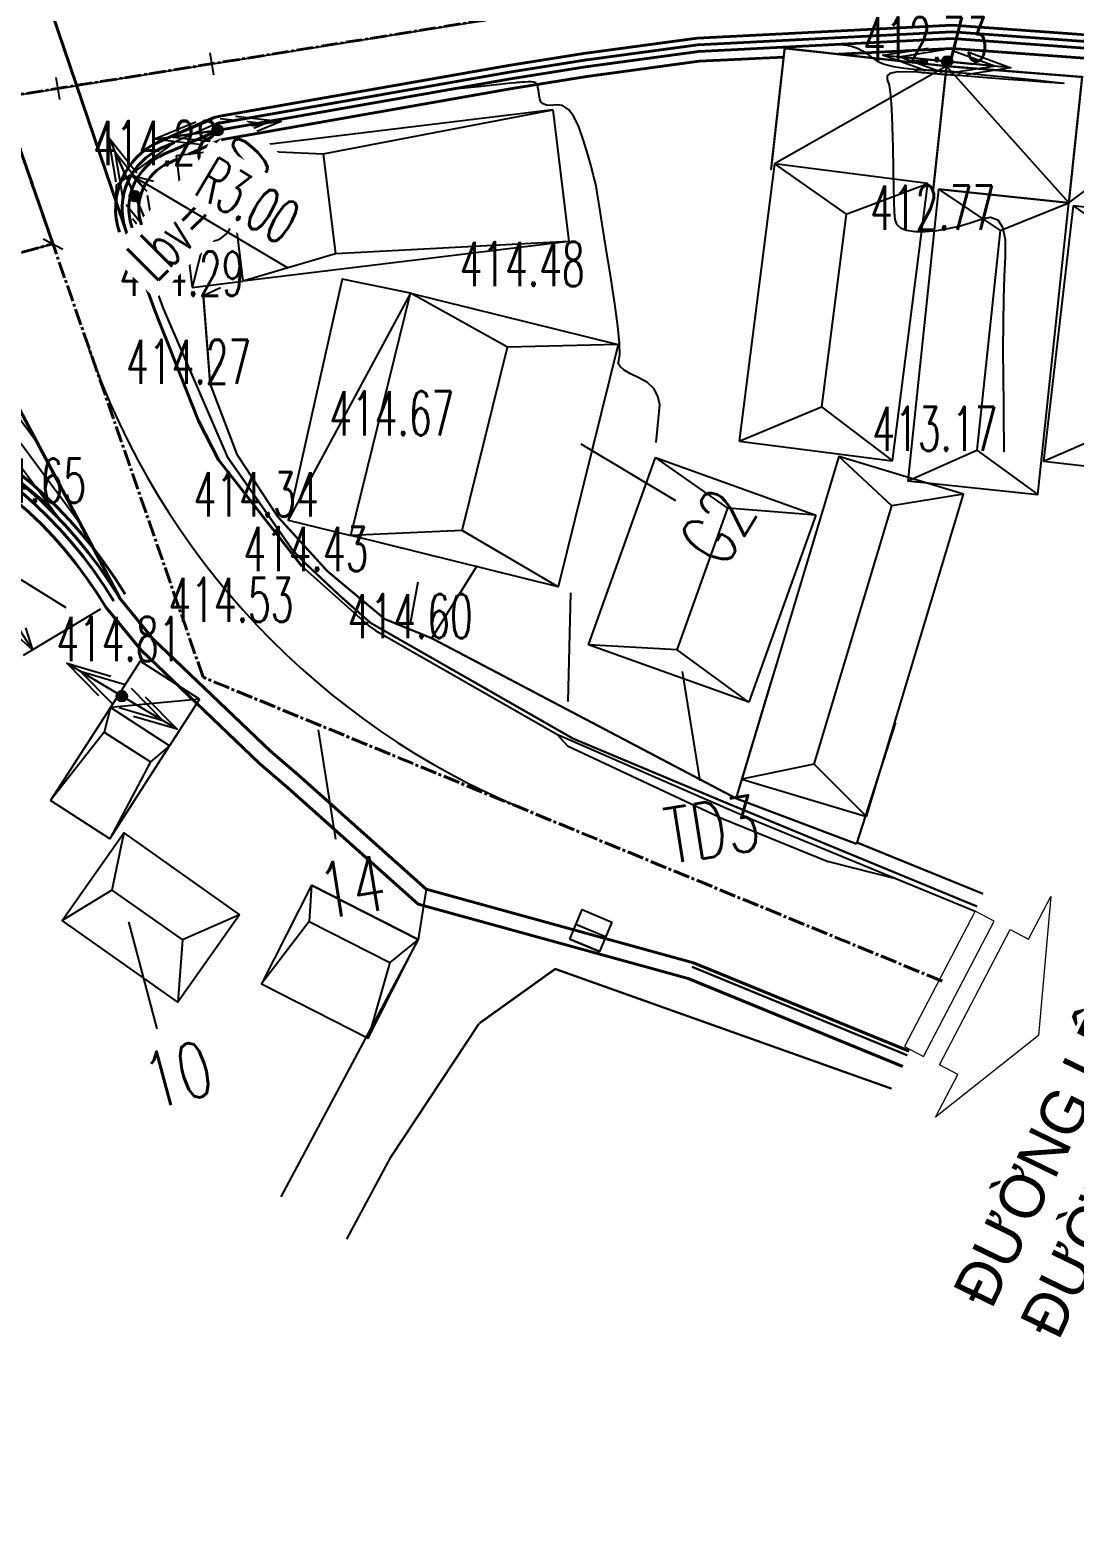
# Model space of a CAD drawing. Header units: centimetres. Extents: x 556321 to 560034, y 1839250 to 1840516.
# Drawn here: x 556518.7 to 556566, y 1839303.3 to 1839371.3 of the extents above; entities that cross this region are included whole.
import ezdxf

# ---------------------------------------------------------------- set-up
doc = ezdxf.new("R2010")
doc.units = ezdxf.units.CM
doc.header["$MEASUREMENT"] = 0
for name, pattern in [('ACAD_ISO03W100', [30, 12, -18]), ('CENTER2', [1.125, 0.75, -0.125, 0.125, -0.125]), ('DASHEDX2', [1.5, 1, -0.5])]:
    doc.linetypes.add(name, pattern=pattern)
for name, color, linetype in [('4', 21, 'Continuous'), ('bo via', 23, 'Continuous'), ('bovia', 1, 'Continuous'), ('CAO DO AN', 6, 'Continuous'), ('cao do Hien Trang', 6, 'Continuous'), ('cao do3', 2, 'Continuous'), ('Duong nhua Cu', 33, 'Continuous'), ('H1_DongMuc_Con', 3, 'Continuous'), ('Line1', 40, 'Continuous'), ('pha1', 4, 'Continuous'), ('sh(bs)', 31, 'Continuous'), ('SH1', 4, 'Continuous'), ('T', 20, 'Continuous'), ('thoat nuoc', 50, 'Continuous'), ('ThongSoTuyen_TuyenPDP', 7, 'Continuous'), ('TUYEN', 7, 'Continuous'), ('vuot', 7, 'Continuous')]:
    doc.layers.add(name, color=color, linetype=linetype)
doc.layers.add('Mep duong', color=241, linetype='Continuous', lineweight=50)
doc.styles.add('2D', font='vnsimple.shx', dxfattribs={"width": 0.6})
doc.styles.add('Khung ten', font='VHAVANB_3.TTF')
doc.styles.get("Standard").update_dxf_attribs({"font": 'Vnsimple.shx', "width": 0.7, "height": 2})
doc.linetypes.add('FENCELINE2', pattern='A,0.25,-0.1,[132,ltypeshp.shx,S=0.1,R=0,X=-0.1,Y=0],-0.1,1', length=1.45)
doc.linetypes.add('ZIGZAG', pattern='A,0.0001,-0.2,[131,ltypeshp.shx,S=0.2,R=0,X=-0.2,Y=0],-0.4,[131,ltypeshp.shx,S=0.2,R=180,X=0.2,Y=0],-0.2', length=0.8001)
doc.dimstyles.new('D1000', dxfattribs={"dimtxt": 2, "dimasz": 1, "dimexe": 0.5, "dimexo": 1, "dimgap": 0.7, "dimtad": 1, "dimzin": 0, "dimdsep": 46, "dimtxsty": '2D', "dimblk": 'OPEN30', "dimcen": 0, "dimdle": 0.7, "dimclrd": 7, "dimclre": 7, "dimclrt": 3, "dimadec": 0, "dimazin": 2, "dimtfac": 0.3478260869565218, "dimtix": 1, "dimtofl": 0, "dimtmove": 0, "dimatfit": 3, "dimldrblk": 'OPEN30', "dimfxl": 0, "dimtolj": 1, "dimtzin": 0, "dimarcsym": 0})
doc.dimstyles.new('D1000 bv', dxfattribs={"dimtxt": 2, "dimasz": 1, "dimexe": 0.5, "dimexo": 1, "dimgap": 0.7, "dimtad": 1, "dimzin": 0, "dimdsep": 46, "dimtxsty": '2D', "dimblk": 'OPEN30', "dimcen": 0, "dimdle": 0.7, "dimclrd": 7, "dimclre": 7, "dimclrt": 3, "dimadec": 0, "dimazin": 2, "dimtfac": 0.3478260869565218, "dimtix": 1, "dimtofl": 0, "dimtmove": 0, "dimatfit": 3, "dimldrblk": 'OPEN30', "dimfxl": 0, "dimtolj": 1, "dimtzin": 0, "dimarcsym": 0})
doc.dimstyles.get("Standard").update_dxf_attribs({"dimtxt": 0.18, "dimasz": 0.18, "dimexe": 0.18, "dimexo": 0.0625, "dimgap": 0.09, "dimtad": 0, "dimtih": 1, "dimtoh": 1, "dimdec": 4, "dimzin": 0, "dimdsep": 46, "dimtxsty": 'Standard', "dimcen": 0.09, "dimadec": 0, "dimazin": 0, "dimtfac": 1, "dimtdec": 4, "dimtofl": 0, "dimtmove": 0, "dimatfit": 3, "dimfxl": 0, "dimtolj": 1, "dimtzin": 0, "dimarcsym": 0})

# ---------------------------------------------------------------- blocks, each defined once
blk = doc.blocks.new('A$C4A36565F')
at = {"layer": 'SH1'}
blk.add_lwpolyline([(0, 0), (5.93522299057804, -11.56603337591514), (11.09838694659993, -8.91650536400266), (5.16316395602189, 2.64952801191248)], close=True, dxfattribs=at)
at = {"layer": 'SH1', "color": 8}
for points in [[(0, 0), (3.281057433690876, -0.0383113962598145), (5.16316395602189, 2.64952801191248)], [(3.281057433690876, -0.0383113962598145), (7.75089463905897, -8.748731608502567)], [(5.93522299057804, -11.56603337591514), (7.75089463905897, -8.748731608502567), (11.09838694659993, -8.91650536400266)]]:
    blk.add_lwpolyline(points, dxfattribs=at)
at = {"layer": 'SH1'}
blk.add_lwpolyline([(5.93522299057804, -11.56603337591514), (11.09838694659993, -8.91650536400266)], dxfattribs=at)
blk = doc.blocks.new('A$C38E715D4')
at = {"layer": 'Line1', "lineweight": -2}
blk.add_lwpolyline([(-0.7135622100904584, 17.25012060347944), (-3.240054636728019, 0.4883722956292331), (3.240054636728019, -0.4883722958620638), (5.766547063249163, 16.27337601198815)], close=True, dxfattribs=at)
at = {"layer": 'Line1', "color": 9, "lineweight": -2}
for points in [[(5.766547063249163, 16.27337601198815), (-0.7135622100904584, 17.25012060347944)], [(-0.7135622100904584, 17.25012060347944), (2.26281078136526, 15.01238016178831), (5.766547063249163, 16.27337601198815)], [(2.26281078136526, 15.01238016178831), (0.2395901953568682, 1.589535955572501)], [(-3.240054636728019, 0.4883722956292331), (0.2395901953568682, 1.589535955572501), (3.240054636728019, -0.4883722958620638)]]:
    blk.add_lwpolyline(points, dxfattribs=at)
blk = doc.blocks.new('A$C2A113424')
at = {"layer": 'Mep duong', "linetype": 'Continuous', "lineweight": 20, "extrusion": (-0.004496282055146948, 0.001719061481453282, 0.999988414070535)}
blk.add_lwpolyline([(4.322536986824867, 6.79247280023508), (4.830761154897329, 6.598165935739423), (3.402301987192789, 2.861923919200379), (2.89407781927676, 3.056230783792444), (2.44399803933625, 1.879013385726145), (2.335873058389854, 5.535508036274276), (4.772616766727176, 7.969690198559676), (4.322536986810312, 6.79247280047155)], dxfattribs=at)
blk.add_lwpolyline([(5.273641723522699, 6.428841570338148), (3.845182555903653, 2.692599553731802), (4.372020599101048, 2.491176137052379), (5.800479766678257, 6.227418153647811)], close=True, dxfattribs=at)
blk = doc.blocks.new('_Open30')
at = {"color": 0, "linetype": 'ByBlock', "lineweight": -2}
for p, q in [((-1, 0.26794919), (0, 0)), ((0, 0), (-1, -0.26794919)), ((0, 0), (-1, 0))]:
    blk.add_line(p, q, dxfattribs=at)
blk = doc.blocks.new('*D53')
at = {"layer": 'bo via', "color": 7, "lineweight": -2, "transparency": 16777216}
for p, q in [((556500.1704387795, 1839353.543877889), (556501.327028475, 1839349.677932386)), ((556521.8978921474, 1839345.157041761), (556518.3965516149, 1839343.057614088))]:
    blk.add_line(p, q, dxfattribs=at)
blk.add_arc((556505.6027006694, 1839335.386333768), 15.4174784654641, 34.66412845990755, 102.9388673713747, dxfattribs=at)
at = {"layer": 'Defpoints', "color": 0, "lineweight": -2, "transparency": 16777216}
for p in [(556499.883817136, 1839354.501921747, 415.886), (556522.7555338042, 1839345.671289551, 415.886), (556505.6027006694, 1839335.386333768, 415.886)]:
    blk.add_point(p, dxfattribs=at)
at = {"layer": 'bo via', "color": 7, "lineweight": -2, "transparency": 16777216}
for p, rotation in [((556501.1837176532, 1839350.156954314), 194.7973368963615), ((556518.8253724433, 1839343.314737983), 302.8056589349208)]:
    blk.add_blockref('_Open30', p, dxfattribs=dict(at, rotation=rotation))
at = {"layer": 'bo via', "color": 3, "transparency": 16777216, "insert": (556511.7923842323, 1839351.345528184), "char_height": 2, "attachment_point": 5, "rotation": 338.80149791545693, "style": '2D', "bg_fill": 3, "box_fill_scale": 1.25, "bg_fill_color": 256, "bg_fill_true_color": 13158600, "bg_fill_transparency": 0}
blk.add_mtext('\\A1;L1A=26.50', dxfattribs=at)
at = {"layer": 'Defpoints', "color": 0, "lineweight": -2, "transparency": 16777216}
blk.add_point((556514.1830889427, 1839348.195532779), dxfattribs=at)
blk = doc.blocks.new('*D58')
at = {"layer": 'bo via', "color": 7, "lineweight": -2, "transparency": 16777216}
for p, q in [((556527.2674770434, 1839366.155508335), (556526.8993837766, 1839363.347272514)), ((556524.035338477, 1839362.430310071), (556526.3009703483, 1839362.744401325))]:
    blk.add_line(p, q, dxfattribs=at)
blk.add_arc((556526.829974427, 1839362.817738727), 1.034063376055562, 245.7251056794415, 24.70012195924958, dxfattribs=at)
for p, rotation in [((556526.964366092, 1839363.84303183), 143.616286741039), ((556525.8057069563, 1839362.675741495), 126.808940897652)]:
    blk.add_blockref('_Open30', p, dxfattribs=dict(at, rotation=rotation))
at = {"layer": 'bo via', "color": 3, "transparency": 16777216, "insert": (556526.3573419931, 1839363.286876414), "char_height": 2, "attachment_point": 5, "rotation": 45.212613820862444, "style": '2D', "bg_fill": 3, "box_fill_scale": 1.25, "bg_fill_color": 256, "bg_fill_true_color": 13158600, "bg_fill_transparency": 0}
blk.add_mtext('\\A1;Lbv=9.50', dxfattribs=at)
at = {"layer": 'Defpoints', "color": 0, "lineweight": -2, "transparency": 16777216}
for p in [(556527.3974416743, 1839367.147026965), (556526.829974427, 1839362.817738727, 413.435), (556527.8631700419, 1839362.775384421), (556523.0448116926, 1839362.29299041)]:
    blk.add_point(p, dxfattribs=at)
blk = doc.blocks.new('*D32')
at = {"layer": 'Defpoints', "color": 0, "lineweight": -2, "transparency": 16777216}
for p in [(556520.6327168823, 1839372.455169906, 415.886), (556513.155042225, 1839353.905658275, 415.886)]:
    blk.add_point(p, dxfattribs=at)
at = {"layer": 'vuot', "color": 7, "lineweight": -2, "transparency": 16777216}
blk.add_line((556509.6405351363, 1839345.187387809), (556512.7811584922, 1839352.978182694), dxfattribs=at)
at = {"layer": 'vuot', "color": 7, "lineweight": -2, "transparency": 16777216, "rotation": 68.0446624933878}
blk.add_blockref('_Open30', (556513.155042225, 1839353.905658275), dxfattribs=at)
at = {"layer": 'vuot', "color": 3, "transparency": 16777216, "insert": (556509.447196459, 1839349.254649807), "char_height": 2, "attachment_point": 5, "rotation": 68.0446624933878, "style": '2D', "bg_fill": 3, "box_fill_scale": 1.25, "bg_fill_color": 256, "bg_fill_true_color": 13158600, "bg_fill_transparency": 0}
blk.add_mtext('\\A1;R20.00', dxfattribs=at)
blk = doc.blocks.new('*D34')
at = {"layer": 'Defpoints', "color": 0, "lineweight": -2, "transparency": 16777216}
for p in [(556520.7164053046, 1839366.308606547), (556523.2962726192, 1839364.777500854)]:
    blk.add_point(p, dxfattribs=at)
at = {"layer": 'vuot', "color": 7, "lineweight": -2, "transparency": 16777216}
blk.add_line((556530.3970502734, 1839360.563314708), (556524.1562283905, 1839364.26713229), dxfattribs=at)
at = {"layer": 'vuot', "color": 7, "lineweight": -2, "transparency": 16777216, "rotation": 149.3116172538257}
blk.add_blockref('_Open30', (556523.2962726192, 1839364.777500854), dxfattribs=at)
at = {"layer": 'vuot', "color": 3, "transparency": 16777216, "insert": (556528.5742437768, 1839363.621964028), "char_height": 2, "attachment_point": 5, "rotation": 329.3116172538258, "style": '2D', "bg_fill": 3, "box_fill_scale": 1.25, "bg_fill_color": 256, "bg_fill_true_color": 13158600, "bg_fill_transparency": 0}
blk.add_mtext('\\A1;R3.00', dxfattribs=at)
blk = doc.blocks.new('A$C60531E53')
at = {"layer": '4'}
blk.add_hatch(color=256, dxfattribs=at).paths.add_polyline_path([(-0.2401799543149536, 0, 1), (0.2401799543149536, 0, 1)])
blk.add_circle((0, 0), 0.2401799543149536, dxfattribs=at)
for points in [[(-2.897110797605819, 0), (1.220780834732068, 0)], [(-2.191728709441122, 0), (1.926162922896765, 0)], [(2.173985659223035, 0), (-1.943905973114852, 0)], [(2.917498102954596, 0), (-1.200393529383291, 0)]]:
    blk.add_leader(points, dimstyle='Standard', override={"dimasz": 2, "dimgap": 0.09, "dimtad": 0, "dimldrblk": 'Open30'}, dxfattribs=at)

msp = doc.modelspace()

# ---------------------------------------------------------------- hatches: boundary and pattern name
at = {"layer": 'vuot'}
h = msp.add_hatch(dxfattribs=at)
h.set_pattern_fill('ANSI31', color=8, scale=4.999999999999999, angle=-98.44814996222703, style=0)
h.set_pattern_definition([(306.551850037773, (-1181862.117841416, 2655633.092866785), (0.5020739027176107, 0.3722187477947708), [])])
h.paths.add_polyline_path([(556522.7555338034, 1839345.671289552), (556515.7790866328, 1839358.793204586), (556500.456195828, 1839354.71283081, -0.3344217357487235)])

# ---------------------------------------------------------------- linework, layer by layer
at = {"layer": 'bo via', "linetype": 'DASHEDX2', "ltscale": 0.3, "const_width": 0.1, "elevation": 414.262}
msp.add_lwpolyline([(556523.5912995085, 1839361.865168805), (556524.7544931746, 1839358.717153797), (556527.6521337016, 1839352.019857299), (556530.5778376814, 1839347.839744236), (556531.1356167314, 1839347.252438922), (556532.7140514383, 1839345.770500706), (556534.1256938262, 1839344.523572074), (556543.276962216, 1839339.298668129), (556550.3137119273, 1839336.346993096), (556561.5604707596, 1839331.704344268)], dxfattribs=at)
at = {"layer": 'bo via', "linetype": 'DASHEDX2', "ltscale": 0.3, "const_width": 0.1}
msp.add_lwpolyline([(556548.6575807035, 1839328.979955283), (556558.4009280802, 1839324.97603455)], dxfattribs=at)
at = {"layer": 'cao do Hien Trang', "color": 3, "lineweight": -2}
for centre in [(556532.356921382, 1839370.671076264, 413.804), (556549.1038907836, 1839370.700365432, 413.103), (556560.3439292479, 1839371.259335305, 412.417), (556548.6778077583, 1839370.091347981, 413.545), (556552.8528329749, 1839370.511621037, 412.935), (556526.9301447526, 1839369.813938926, 413.945), (556540.3254346112, 1839369.418967278, 413.558), (556542.1060305268, 1839369.713604657, 413.435), (556560.2013087235, 1839369.917732016, 412.732), (556519.9646241984, 1839368.690949874, 414.05), (556527.5876410224, 1839367.311207687, 413.977), (556527.1983025298, 1839366.799852098, 414.327), (556527.3044221031, 1839367.167249208, 413.955), (556525.2448034815, 1839366.259952601, 413.954), (556527.6107182882, 1839365.934887797, 414.275), (556525.3732954282, 1839365.225860333, 414.278), (556525.3775067194, 1839365.220180102, 414.284), (556523.7421186685, 1839365.072810085, 414.161), (556525.2626602536, 1839364.936978249, 414.261), (556522.6171677255, 1839364.318880131, 414.1), (556523.3942207592, 1839364.152935613, 414.356), (556523.4559136522, 1839363.826330367, 414.115), (556522.5810197173, 1839363.306204802, 414.146), (556523.5912995085, 1839361.865168805, 414.262), (556525.7725181563, 1839362.461226864, 414.286), (556519.7498159858, 1839361.6644622, 414.313), (556523.2303095602, 1839361.748935172, 414.104), (556520.2526282424, 1839360.1873994, 414.33), (556526.5541737878, 1839359.317301854, 414.29), (556524.3526341468, 1839358.652482925, 414.153), (556524.7544931746, 1839358.717153797, 414.269), (556526.8623673362, 1839355.333818235, 414.269), (556526.3372130799, 1839353.662833793, 414.186), (556522.769844579, 1839351.752131833, 414.512), (556527.2372106395, 1839351.894446564, 414.193), (556527.6521337016, 1839352.019857299, 414.315), (556528.0789265905, 1839352.143505307, 414.314), (556519.3957412983, 1839349.958308249, 414.654), (556529.9129570294, 1839349.339682141, 414.339), (556530.5778376814, 1839347.839744236, 414.359), (556531.0165284018, 1839347.097248814, 414.273), (556531.1356167314, 1839347.252438922, 414.407), (556532.1634852702, 1839346.869294998, 414.425), (556522.0105306751, 1839346.584614499, 414.64), (556532.7140514383, 1839345.770500706, 414.416), (556520.3548917235, 1839345.204850512, 414.727), (556528.7762732992, 1839344.571934759, 414.527), (556534.0464313962, 1839344.394859529, 414.306), (556534.7641503732, 1839344.700749166, 414.481), (556524.2880236916, 1839343.798845206, 414.659), (556536.8849569159, 1839343.834822144, 414.604), (556523.7019566621, 1839342.800100775, 414.809), (556526.5432064729, 1839342.067794478, 414.676)]:
    msp.add_circle(centre, 0, dxfattribs=at)
at = {"layer": 'cao do3', "color": 6, "lineweight": -2}
for centre in [(556560.5197480754, 1839362.304355427, 412.7685), (556541.9492251518, 1839359.755413428, 414.482), (556536.0515679647, 1839353.002655002, 414.6719999999999), (556560.6215003758, 1839352.304873117, 413.1685)]:
    msp.add_circle(centre, 0, dxfattribs=at)
at = {"layer": 'Duong nhua Cu', "color": 8, "elevation": 411.384}
msp.add_lwpolyline([(556531.0165284018, 1839347.097248814), (556534.0464313962, 1839344.394859529), (556534.3415334483, 1839344.190504709), (556542.5464950767, 1839339.491691908), (556551.3942722464, 1839335.639573846), (556561.465035399, 1839331.501112747)], dxfattribs=at)
at = {"layer": 'H1_DongMuc_Con', "color": 8, "lineweight": -2}
for points, elevation in [([(556555.2751378575, 1839370.691003961), (556555.3657437336, 1839370.683699494), (556555.6666198676, 1839370.646534282), (556555.9164165809, 1839370.592685294), (556556.15389332, 1839370.511135298), (556556.379050085, 1839370.401884293), (556556.5918868756, 1839370.264932279), (556556.7924036921, 1839370.100279258), (556557.0306988272, 1839369.935625346), (556557.3568705737, 1839369.798670661), (556557.7709189318, 1839369.689415204), (556558.2728439013, 1839369.607858974), (556558.8626454822, 1839369.554001971), (556559.5337494374, 1839369.507956027), (556560.2795815303, 1839369.449832971), (556561.1001417602, 1839369.379632804), (556561.9954301275, 1839369.297355527), (556562.9654466321, 1839369.203001138), (556563.872099345, 1839369.111645425), (556564.5772963365, 1839369.038364176), (556565.0810376069, 1839368.983157391), (556565.3833231562, 1839368.946025069), (556565.4841529841, 1839368.92696721), (556565.3835270278, 1839368.92599003), (556565.0814452238, 1839368.943099742), (556564.5779075722, 1839368.978296347), (556563.8729140728, 1839369.031579845), (556562.9664647258, 1839369.102950234), (556561.9966227618, 1839369.180152027), (556561.1014514113, 1839369.250929733), (556560.2809506743, 1839369.315283352), (556559.5351205509, 1839369.373212883), (556558.863961041, 1839369.424718328), (556558.3022185758, 1839369.450502912), (556557.8846395866, 1839369.431269861), (556557.6112240732, 1839369.367019175), (556557.4819720356, 1839369.257750855), (556557.4968834738, 1839369.103464901), (556557.5762503236, 1839368.838903772), (556557.6403645205, 1839368.398809928), (556557.6892260646, 1839367.783183369), (556557.7228349556, 1839366.992024095), (556557.7411911937, 1839366.025332106), (556557.7536236147, 1839365.051798633), (556557.7694610538, 1839364.240114905), (556557.7887035112, 1839363.590280923), (556557.8113509871, 1839363.102296687), (556557.8374034811, 1839362.776162197), (556557.9146421269, 1839362.558297771), (556558.0908480579, 1839362.395123728), (556558.366021274, 1839362.286640068), (556558.7401617753, 1839362.232846791), (556559.2132695618, 1839362.233743897), (556559.7322713856, 1839362.278545984), (556560.244093999, 1839362.356467651), (556560.748737402, 1839362.467508898), (556561.2462015947, 1839362.611669724), (556561.736486577, 1839362.788950131), (556562.1694296005, 1839362.876716801), (556562.4948679167, 1839362.752336421), (556562.7128015255, 1839362.415808988), (556562.8232304271, 1839361.867134505), (556562.8261546214, 1839361.10631297), (556562.7817646294, 1839360.192913255), (556562.7502509721, 1839359.186504232), (556562.7316136493, 1839358.087085899), (556562.7258526613, 1839356.894658258), (556562.7329680078, 1839355.609221308), (556562.7451661703, 1839354.410473865), (556562.7546536301, 1839353.478114742), (556562.7614303869, 1839352.81214394), (556562.765496441, 1839352.412561459), (556562.7668517925, 1839352.279367298), (556562.7668517925, 1839352.279367298)], 413), ([(556559.2901703084, 1839369.524451899), (556559.0520731006, 1839369.531823282), (556558.8820779434, 1839369.529789139), (556558.780184837, 1839369.51834947), (556558.7463937815, 1839369.497504274), (556558.7806573096, 1839369.471918273), (556558.8829279543, 1839369.446256191), (556559.0532057157, 1839369.420518025), (556559.2914905937, 1839369.394703777), (556559.5977825883, 1839369.368813447), (556559.9105054546, 1839369.344962391), (556560.1680829481, 1839369.325265966), (556560.3705150685, 1839369.309724172), (556560.517801816, 1839369.29833701), (556560.6099431904, 1839369.291104479), (556560.6680257891, 1839369.289336368), (556560.713136209, 1839369.294342464), (556560.7452744503, 1839369.306122769), (556560.764440513, 1839369.324677283), (556560.770634397, 1839369.350006005), (556560.7639132402, 1839369.376493853), (556560.7443341801, 1839369.398525745), (556560.7118972169, 1839369.416101682), (556560.6666023503, 1839369.429221663), (556560.6084495805, 1839369.437885688), (556560.5163010028, 1839369.445826098), (556560.3690187127, 1839369.456775233), (556560.16660271, 1839369.470733094), (556559.9090529948, 1839369.487699679), (556559.5963695671, 1839369.507674989), (556559.2901703084, 1839369.524451899)], 414), ([(556547.0332737048, 1839352.690776434), (556547.2072558503, 1839354.382661073), (556547.1207704508, 1839354.78258244), (556546.9339311472, 1839355.120996469), (556546.6467379397, 1839355.397903161), (556546.2591908281, 1839355.613302516), (556545.8725918864, 1839355.79251119), (556545.5882431883, 1839355.960845839), (556545.4061447342, 1839356.118306464), (556545.3262965238, 1839356.264893065), (556545.3486985571, 1839356.400605641), (556545.3923931237, 1839356.658354467), (556545.3764225128, 1839357.171049817), (556545.3007867244, 1839357.938691688), (556545.1654857586, 1839358.961280083), (556544.9705196153, 1839360.238815001), (556544.7654024357, 1839361.520812069), (556544.5996483604, 1839362.556786914), (556544.4732573896, 1839363.346739537), (556544.3862295232, 1839363.890669936), (556544.3385647614, 1839364.188578112), (556544.2927278082, 1839364.414729929), (556544.211183368, 1839364.743391247), (556544.0939314405, 1839365.174562068), (556543.9409720261, 1839365.708242392), (556543.7523051247, 1839366.344432218), (556543.5384464086, 1839366.958654017), (556543.3099115505, 1839367.426430262), (556543.0667005505, 1839367.747760951), (556542.8088134084, 1839367.922646085), (556542.5362501243, 1839367.951085664), (556542.2818319761, 1839367.926449269), (556542.0783802415, 1839367.942106482), (556541.9258949206, 1839367.998057302), (556541.8243760131, 1839368.09430173), (556541.7738235195, 1839368.230839765), (556541.7499763602, 1839368.379886219), (556541.7285734565, 1839368.5136559), (556541.7096148083, 1839368.63214881), (556541.6931004155, 1839368.735364948), (556541.6790302782, 1839368.823304314), (556541.6517429786, 1839368.894402383), (556541.5955770985, 1839368.94709463), (556541.5105326383, 1839368.981381054), (556541.3966095977, 1839368.997261656), (556541.2538079768, 1839368.994736435), (556541.1046806969, 1839368.983613475), (556540.971780679, 1839368.973700858), (556540.855107923, 1839368.964998584), (556540.754662429, 1839368.957506654), (556540.6704441971, 1839368.951225066), (556540.4492338726, 1839368.929494592), (556539.9378121009, 1839368.875656), (556539.136178882, 1839368.789709291), (556538.0443342158, 1839368.671654464), (556537.455222945, 1839368.607646439)], 414)]:
    msp.add_lwpolyline(points, dxfattribs=dict(at, elevation=elevation))
at = {"layer": 'Line1', "lineweight": -2}
for p, q in [((556543.9797566929, 1839343.539028242), (556547.007563154, 1839352.001666511)), ((556550.2826074937, 1839349.716587343), (556547.007563154, 1839352.001666511)), ((556547.007563154, 1839352.001666511), (556554.263901222, 1839349.405456371)), ((556547.9901164621, 1839343.30913608), (556550.2826074937, 1839349.716587343)), ((556554.263901222, 1839349.405456371), (556550.2826074937, 1839349.716587343)), ((556554.263901222, 1839349.405456371), (556551.2360947607, 1839340.942818102)), ((556547.9901164621, 1839343.30913608), (556543.9797566929, 1839343.539028242)), ((556551.2360947607, 1839340.942818102), (556543.9797566929, 1839343.539028242)), ((556551.2360947607, 1839340.942818102), (556547.9901164621, 1839343.30913608))]:
    msp.add_line(p, q, dxfattribs=at)
at = {"layer": 'Line1', "color": 1, "lineweight": -2}
for p, q in [((556536.2615933325, 1839346.369685391), (556535.9085216548, 1839344.503828593)), ((556543.1675148003, 1839345.892444936), (556543.0487929992, 1839340.967069787))]:
    msp.add_line(p, q, dxfattribs=at)
at = {"layer": 'Line1', "lineweight": -2}
for points in [[(556535.9278322952, 1839359.437581776), (556532.8388887369, 1839360.078585926), (556530.3976618815, 1839349.181139608), (556533.2222896218, 1839348.485376038)], [(556535.9278322952, 1839359.437581776), (556530.3976618815, 1839349.181139608)], [(556545.3188643691, 1839357.117698583), (556540.3078083722, 1839357.000314712), (556535.9278322952, 1839359.437581776)], [(556538.2593180235, 1839348.707897825), (556540.3078083722, 1839357.000314712)], [(556542.613321696, 1839346.165492844), (556538.2593180235, 1839348.707897825), (556533.2222896218, 1839348.485376038)]]:
    msp.add_lwpolyline(points, dxfattribs=at)
msp.add_lwpolyline([(556535.9278322952, 1839359.437581776), (556545.3188643691, 1839357.117698583), (556542.613321696, 1839346.165492844), (556533.2222896218, 1839348.485376038)], close=True, dxfattribs=at)
at = {"layer": 'Line1', "lineweight": -2, "elevation": 411.384}
msp.add_lwpolyline([(556542.5464950767, 1839339.491691908), (556543.0252607907, 1839338.972099005), (556550.0635711579, 1839335.663320956), (556554.7716008369, 1839333.762084915), (556557.9211766261, 1839332.957419628)], dxfattribs=at)
at = {"layer": 'Line1'}
msp.add_lwpolyline([(556528.1907263012, 1839331.335586445), (556525.4018623896, 1839327.380455701), (556520.1631198039, 1839331.074427174), (556522.9519837156, 1839335.029557918)], close=True, dxfattribs=at)
for points in [[(556522.9519837156, 1839335.029557918), (556522.4148704039, 1839332.447475228), (556520.1631198039, 1839331.074427174)], [(556522.4148704039, 1839332.447475228), (556525.6139100497, 1839330.191750501)], [(556528.1907263012, 1839331.335586445), (556525.6139100497, 1839330.191750501), (556525.4018623896, 1839327.380455701)]]:
    msp.add_lwpolyline(points, dxfattribs=at)
at = {"layer": 'pha1', "color": 8, "linetype": 'ACAD_ISO03W100', "ltscale": 0.1, "elevation": 413.955}
msp.add_lwpolyline([(556527.3044221031, 1839367.167249208), (556540.3254346112, 1839369.418967278), (556542.1060305268, 1839369.713604657), (556549.1038907836, 1839370.700365432), (556560.3439292479, 1839371.259335305), (556566.4212365716, 1839370.860286823), (556578.798499208, 1839369.968467538), (556593.8440122495, 1839367.928240758), (556612.0668292001, 1839365.41717975), (556642.7101932913, 1839361.325468962)], dxfattribs=at)
at = {"layer": 'SH1'}
for p, q in [((556552.3974937839, 1839365.283054505), (556550.7977738625, 1839352.739673672)), ((556559.3254151877, 1839364.399502134), (556552.3974937839, 1839365.283054505)), ((556557.7256952664, 1839351.856121301), (556559.3254151877, 1839364.399502134)), ((556550.7977738625, 1839352.739673672), (556557.7256952664, 1839351.856121301)), ((556550.7977738625, 1839352.739673672), (556557.7256952664, 1839351.856121301))]:
    msp.add_line(p, q, dxfattribs=at)
at = {"layer": 'SH1', "color": 8}
for p, q in [((556552.3974937839, 1839365.283054505), (556555.6281966397, 1839363.012306911)), ((556555.6281966397, 1839363.012306911), (556559.3254151877, 1839364.399502134)), ((556555.6281966397, 1839363.012306911), (556554.517146806, 1839354.300581188)), ((556550.7977738625, 1839352.739673672), (556554.517146806, 1839354.300581188)), ((556554.517146806, 1839354.300581188), (556557.7256952664, 1839351.856121301))]:
    msp.add_line(p, q, dxfattribs=at)
at = {"layer": 'SH1', "linetype": 'FENCELINE2', "const_width": 0.1}
for points in [[(556552.2344741863, 1839365.000829677), (556552.8528329749, 1839370.511621037), (556560.1733966563, 1839369.701222165), (556559.55721143, 1839363.957679878)], [(556560.1733966563, 1839369.701222165), (556566.310164114, 1839369.213741376), (556565.6985118673, 1839363.447535379)]]:
    msp.add_lwpolyline(points, dxfattribs=at)
at = {"layer": 'SH1', "linetype": 'ZIGZAG'}
for points in [[(556560.1733966563, 1839369.701222165), (556552.3974937839, 1839365.283054505)], [(556560.1733966563, 1839369.701222165), (556565.7058489905, 1839363.516704362)], [(556565.7058489905, 1839363.516704363), (556571.9091693929, 1839368.17400252)]]:
    msp.add_lwpolyline(points, dxfattribs=at)
at = {"layer": 'SH1'}
for points, elevation in [([(556542.3665607804, 1839367.730646264), (556527.6107182882, 1839365.934887797)], 413.435), ([(556542.3665607804, 1839367.730646264), (556543.091401696, 1839361.774590048)], 413.435), ([(556527.3044221031, 1839367.167249208), (556525.2448034815, 1839366.259952601), (556522.6171677255, 1839364.318880131), (556522.5810197173, 1839363.306204802)], 413.955), ([(556525.3243896505, 1839365.656645873), (556527.6107182882, 1839365.934887797)], 413.435), ([(556527.6107182882, 1839365.934887797), (556528.3355592035, 1839359.978831581)], 413.435), ([(556525.3243896505, 1839365.656645873), (556526.0492305658, 1839359.700589657)], 413.435), ([(556543.091401696, 1839361.774590048), (556528.3355592035, 1839359.978831581)], 413.435), ([(556526.0492305658, 1839359.700589657), (556528.3355592033, 1839359.978831581)], 414.284), ([(556527.3335347327, 1839359.686556173), (556526.5541737878, 1839359.317301854)], 414.275), ([(556520.3548917235, 1839345.204850512), (556513.1253797752, 1839349.690481124)], 414.727), ([(556523.7019566621, 1839342.800100775), (556522.3498142257, 1839340.697314331)], 414.635), ([(556526.3800454009, 1839341.078025078), (556523.7019566621, 1839342.800100775)], 414.635), ([(556522.3498142257, 1839340.697314331), (556519.6455293526, 1839336.491741442)], 414.635), ([(556522.3498142257, 1839340.697314331), (556522.0695997335, 1839339.589193346), (556519.6455293526, 1839336.491741442)], 414.635), ([(556526.3800454009, 1839341.078025078), (556525.0279029645, 1839338.975238634)], 414.635), ([(556522.3236180912, 1839334.769665745), (556525.0279029645, 1839338.975238634)], 414.635), ([(556522.3236180912, 1839334.769665745), (556519.6455293526, 1839336.491741442)], 414.635), ([(556531.4528942709, 1839332.662565415), (556536.2762722101, 1839330.205385474)], 414.681), ([(556536.6364085465, 1839332.49431335), (556536.2762722101, 1839330.205385474), (556530.057486552, 1839318.575731871)], 414.639), ([(556543.6925494175, 1839331.565735938), (556545.0305625461, 1839331.004097382)], 414.658), ([(556544.7499578602, 1839330.335602049), (556543.4119447316, 1839330.897240605)], 414.638), ([(556543.131340046, 1839330.228745272), (556544.4693531746, 1839329.667106716)], 414.658), ([(556529.1832746002, 1839328.207363226), (556534.0066525391, 1839325.750183285)], 414.681)]:
    msp.add_lwpolyline(points, dxfattribs=dict(at, elevation=elevation))
at = {"layer": 'SH1', "color": 8}
for points, elevation in [([(556527.6107182882, 1839365.934887797), (556531.9772135222, 1839365.7393006), (556542.3665607804, 1839367.730646264)], 413.435), ([(556531.9772135222, 1839365.7393006), (556532.5277084792, 1839361.215854365)], 413.435), ([(556543.091401696, 1839361.774590048), (556532.5277084792, 1839361.215854365), (556528.3355592033, 1839359.978831581)], 413.435), ([(556526.3800454009, 1839341.078025078), (556522.3498142257, 1839340.697314331)], 414.635), ([(556525.0279029645, 1839338.975238634), (556522.3498142257, 1839340.697314331)], 414.635), ([(556522.0695997335, 1839339.589193346), (556524.1564942116, 1839338.247269827)], 414.635), ([(556525.0279029645, 1839338.975238634), (556524.1564942116, 1839338.247269827), (556522.3236180912, 1839334.769665745)], 414.635), ([(556531.4528942709, 1839332.662565415), (556531.3348672828, 1839331.030837991), (556529.1832746002, 1839328.207363226)], 414.681), ([(556531.3348672828, 1839331.030837991), (556534.984951135, 1839329.171370842)], 414.681), ([(556536.2762722101, 1839330.205385474), (556534.984951135, 1839329.171370842), (556534.0066525391, 1839325.750183285)], 414.639)]:
    msp.add_lwpolyline(points, dxfattribs=dict(at, elevation=elevation))
at = {"layer": 'SH1', "linetype": 'ZIGZAG', "elevation": 413.435}
msp.add_lwpolyline([(556527.6107182882, 1839365.934887797), (556526.0492305658, 1839359.700589657)], dxfattribs=at)
at = {"layer": 'SH1'}
for points in [[(556559.8181069887, 1839364.141248582), (556565.7058489905, 1839363.516704362)], [(556533.0465640449, 1839316.664743565), (556535.0367367852, 1839320.367749481), (556539.0384196709, 1839326.421597108)]]:
    msp.add_lwpolyline(points, dxfattribs=at)
at = {"layer": 'SH1', "linetype": 'FENCELINE2', "const_width": 0.1}
for points, elevation in [([(556526.5541737878, 1839359.317301854), (556526.8623673362, 1839355.333818235), (556528.0789265905, 1839352.143505307), (556529.9129570294, 1839349.339682141), (556532.1634852702, 1839346.869294998), (556534.7641503732, 1839344.700749166), (556536.8849569159, 1839343.834822144), (556538.9376834319, 1839347.114122531)], 414.275), ([(556556.105158645, 1839334.533593274), (556550.654486682, 1839336.592599625), (556536.8849569159, 1839343.834822144)], 414.67), ([(556550.654486682, 1839336.592599625), (556552.2506963778, 1839341.900336849)], 414.569), ([(556556.105158645, 1839334.533593274), (556557.8690299774, 1839340.017973743)], 414.67), ([(556556.1258119366, 1839334.597810264), (556561.8299051996, 1839332.27811033)], 414.67), ([(556539.0384196709, 1839326.421597108), (556542.4729134336, 1839328.88076721), (556557.691995166, 1839323.466347643)], 414.8)]:
    msp.add_lwpolyline(points, dxfattribs=dict(at, elevation=elevation))
at = {"layer": 'SH1'}
for points, elevation in [([(556531.4528942709, 1839332.662565415), (556529.1832746002, 1839328.207363226), (556534.0066525391, 1839325.750183285), (556536.2762722101, 1839330.205385474)], 414.681), ([(556545.0305625461, 1839331.004097382), (556544.4693531746, 1839329.667106716), (556543.131340046, 1839330.228745272), (556543.6925494175, 1839331.565735938)], 414.638)]:
    msp.add_lwpolyline(points, close=True, dxfattribs=dict(at, elevation=elevation))
at = {"layer": 'SH1', "color": 2}
msp.add_arc((556554.415356376, 1839368.467300538), 35, 199.1152616192427, 247.6527566329226, dxfattribs=at)
at = {"layer": 'T', "color": 1}
msp.add_lwpolyline([(556388.4077285065, 1839317.599261275), (556403.9855829556, 1839332.631404766), (556472.7201804589, 1839349.139786821), (556519.7498159858, 1839361.6644622), (556517.4521892862, 1839368.292349566), (556560.3887066303, 1839375.162093943), (556643.1067222117, 1839363.648420062), (556660.645023606, 1839359.496106346), (556688.3832445671, 1839356.142146459), (556756.2777159817, 1839336.862720629), (556804.0540989705, 1839331.131487818), (556881.3539698052, 1839303.290592971), (557029.1753429447, 1839304.133672492), (557099.4537064454, 1839316.087882114), (557130.4917232865, 1839330.985187393), (557171.2721665474, 1839347.296730436), (557196.2840118997, 1839372.702428997), (557244.8134156673, 1839317.637076192)], dxfattribs=at)
at = {"layer": 'ThongSoTuyen_TuyenPDP', "color": 1, "lineweight": -2}
for p, q in [((556543.6246110664, 1839352.63157908), (556547.9151506673, 1839350.064232213)), ((556548.2220093422, 1839342.327564828), (556549.0119530184, 1839337.390360255)), ((556531.7498162398, 1839339.692044141), (556532.539759916, 1839334.754839569)), ((556523.1633619503, 1839331.010533913), (556524.4500877234, 1839326.178936166))]:
    msp.add_line(p, q, dxfattribs=at)
at = {"layer": 'TUYEN', "color": 2, "lineweight": -2}
for p, q in [((556526.852165447, 1839370.302712489), (556527.0101541822, 1839369.315271575)), ((556519.8852760752, 1839369.188022966), (556520.0432648105, 1839368.200582052)), ((556519.3083953672, 1839361.899158325), (556520.1914740907, 1839361.429933466))]:
    msp.add_line(p, q, dxfattribs=at)
at = {"layer": 'TUYEN', "color": 1, "lineweight": 40}
for points, elevation in [([(556510.744042211, 1839398.367332309), (556515.6364992554, 1839384.034164677), (556523.2303095602, 1839361.748935172), (556524.3526341468, 1839358.652482925), (556526.3372130799, 1839353.662833793), (556527.2372106395, 1839351.894446564), (556531.0165284018, 1839347.097248814)], 411.384), ([(556578.0311286013, 1839369.421599468), (556577.0146765297, 1839369.563102067), (556568.0855293479, 1839369.944424931), (556560.4213658886, 1839370.499166731), (556555.2939737977, 1839370.241382589)], 427.4431), ([(556527.3617393115, 1839366.372952206), (556525.8926763919, 1839365.725805308)], 413.955), ([(556519.6751209276, 1839349.597842769), (556519.3957412983, 1839349.958308249), (556518.1236339274, 1839351.031818304), (556514.3238320418, 1839353.403715989), (556510.3884966646, 1839354.794884012), (556507.7804330958, 1839355.395508205)], 415.886), ([(556558.4860449579, 1839325.157292654), (556548.7335999128, 1839329.164944688), (556536.6364085465, 1839332.49431335), (556530.850893507, 1839337.656165026), (556529.591390433, 1839338.732858115), (556524.2880236916, 1839343.798845206), (556522.7508985958, 1839345.679016017)], 415.886), ([(556558.2009729221, 1839324.463582387), (556548.4906638496, 1839328.453919141), (556536.2681121872, 1839331.817789253), (556530.3575134748, 1839337.09124091), (556529.0883096553, 1839338.176226734), (556523.7365913274, 1839343.288401186), (556522.135497742, 1839345.246816563)], 415.886)]:
    msp.add_lwpolyline(points, dxfattribs=dict(at, elevation=elevation))
at = {"layer": 'TUYEN', "color": 3, "linetype": 'CENTER2', "lineweight": 40}
msp.add_lwpolyline([(556559.9755311838, 1839328.329183547), (556526.5432064729, 1839342.067794478), (556509.4551363881, 1839391.361182235)], dxfattribs=at)
msp.add_lwpolyline([(556388.4077285065, 1839317.599261275), (556396.5373941382, 1839325.444134952, -0.1337544217272436), (556414.049980536, 1839335.048668921), (556472.7203218464, 1839349.139866037), (556519.7499347291, 1839361.664545895), (556517.4523195003, 1839368.292394965), (556543.403352916, 1839372.444512718, -0.07437572337524849), (556577.4262527486, 1839372.790721474), (556636.1062405297, 1839364.622979884, -0.02354763044829058), (556649.9850557025, 1839362.020109091), (556652.4520562583, 1839361.436030937, 0.02804375979525978), (556669.0041269432, 1839358.485528447), (556669.7193177681, 1839358.39905166, -0.03910693002145495), (556706.4684991708, 1839351.006836243), (556738.0834857958, 1839342.029404946, 0.03934266921074781), (556775.0569472782, 1839334.610182836), (556793.8991600143, 1839332.349887568, -0.05663917599311482), (556813.6770284101, 1839327.665882473), (556851.2885984118, 1839314.119431092, 0.08807846508642009)], format="xyb", dxfattribs=at)

# ---------------------------------------------------------------- block references
at = {"layer": '4'}
for p, rotation in [((556560.2020880356, 1839369.91765528, 412.732), 174.3764556773052), ((556527.1990780376, 1839366.799960743, 414.327), 187.9749183803825), ((556523.4562350195, 1839363.825616267, 414.115), 114.2292125575057), ((556522.8676021791, 1839341.216785109, 415.522), 329.1756691466476)]:
    msp.add_blockref('A$C60531E53', p, dxfattribs=dict(at, rotation=rotation))
at = {"layer": 'SH1', "color": 8}
for p, xscale, yscale, zscale, rotation in [((556559.8181069887, 1839364.141248582), 1.020243028025374, 1.020243028025374, 1.020243028025374, 326.7799034861203), ((556565.9066419622, 1839363.386433426), 0.8936541590421688, 0.8936541590421688, 0.8936541590421688, 326.1979702565926)]:
    msp.add_blockref('A$C4A36565F', p, dxfattribs=dict(at, xscale=xscale, yscale=yscale, zscale=zscale, rotation=rotation))
at = {"layer": 'SH1', "lineweight": -2, "xscale": 0.8986703466674663, "yscale": 0.8986703466674663, "zscale": 0.8986703466674663, "rotation": 171.8339007205103}
msp.add_blockref('A$C38E715D4', (556558.1235101309, 1839351.203974605, 414.67), dxfattribs=at)
at = {"layer": 'thoat nuoc', "extrusion": (0.05056126082686264, -0.02649956282375633, 0.9983693365051572), "xscale": 1.725655592603417, "yscale": 1.725655592603417, "zscale": 1.725655592603417, "rotation": 110.9233323178709}
msp.add_blockref('A$C2A113424', (1887508.492056909, 360314.5427806586, -20190.34399773288), dxfattribs=at)

# ---------------------------------------------------------------- texts
at = {"layer": 'CAO DO AN', "color": 6, "lineweight": -2, "width": 0.6}
for s, p in [('412.73', (556556.4001859047, 1839369.917525574, 825.9005)), ('414.29', (556522.753050969, 1839359.317095412, 827.4585)), ('414.27', (556523.0612445173, 1839355.333611794, 827.4375)), ('414.67', (556532.2504451459, 1839353.00244856, 827.8404999999999)), ('414.65', (556515.5946184795, 1839349.958101808, 827.8225)), ('414.34', (556526.1118342106, 1839349.339475699, 827.5074999999999)), ('414.43', (556528.3623624514, 1839346.869088556, 827.5935)), ('414.53', (556524.9751504804, 1839344.571728318, 827.6955)), ('414.60', (556533.083834097, 1839343.834615703, 827.7725))]:
    msp.add_text(s, height=2, dxfattribs=at).set_placement(p)
at = {"layer": 'cao do3', "color": 6, "lineweight": -2, "width": 0.6}
for s, p in [('414.28', (556521.5721726094, 1839365.225653891, 827.4465)), ('414.28', (556521.5763839006, 1839365.21997366, 827.4525)), ('412.77', (556556.7186252566, 1839362.304148986, 825.937)), ('414.48', (556538.148102333, 1839359.755206986, 827.6505)), ('413.17', (556556.820377557, 1839352.304666676, 826.337)), ('414.81', (556519.9008338433, 1839342.799894334, 827.9775))]:
    msp.add_text(s, height=2, dxfattribs=at).set_placement(p)
at = {"layer": 'sh(bs)', "color": 7, "lineweight": -2, "insert": (556558.3643122475, 1839310.101369869, -9.361), "char_height": 2, "width": 31.27090562228521, "attachment_point": 1, "rotation": 64.09315439491431, "style": 'Khung ten'}
msp.add_mtext('\\pi4.6791;®\xadêng lª lîi ®i \\P\\pi4.7319;®\xadêng lª duÈn', dxfattribs=at)
at = {"layer": 'ThongSoTuyen_TuyenPDP', "color": 1, "lineweight": -2, "width": 0.7}
for s, rotation, p in [('G2', 59.10479945822905, (556550.109635955, 1839346.915271675)), ('TD3', 9.090174458010166, (556547.6570087118, 1839333.629055773)), ('14', 9.090174458010166, (556531.9968601288, 1839331.12346072)), ('10', 14.91259113576902, (556524.2839642927, 1839322.512704781))]:
    msp.add_text(s, height=2.5, rotation=rotation, dxfattribs=at).set_placement(p)

# ---------------------------------------------------------------- next in the draw order: dimensions: what is measured, and where the dimension line sits
at = {"layer": 'bo via'}
for base, center, p1, p2, text, picture, middle in [((556527.8631700419, 1839362.775384421), (556526.829974427, 1839362.817738727, 413.435), (556527.3974416743, 1839367.147026965), (556523.0448116926, 1839362.29299041), 'Lbv=9.50', '*D58', (556526.3573419929, 1839363.286876414)), ((556514.1830889427, 1839348.195532779), (556505.6027006694, 1839335.386333768, 415.886), (556522.7555338042, 1839345.671289551, 415.886), (556499.883817136, 1839354.501921747, 415.886), 'L1A=26.50', '*D53', (556511.7923842322, 1839351.345528184))]:
    dim = msp.add_angular_dim_3p(base=base, center=center, p1=p1, p2=p2, text=text, dimstyle='D1000 bv', override={"dimpost": 'L1=<>'}, dxfattribs=at)
    dim.commit()
    dim.dimension.update_dxf_attribs({"geometry": picture, "text_midpoint": middle})

# ---------------------------------------------------------------- next in the draw order: dimensions: what is measured, and where the dimension line sits
at = {"layer": 'vuot'}
dim = msp.add_radius_dim(center=(556520.6327168823, 1839372.455169906, 415.886), mpoint=(556513.155042225, 1839353.905658275, 415.886), dimstyle='D1000', dxfattribs=at)
dim.commit()
dim.dimension.update_dxf_attribs({"geometry": '*D32', "text_midpoint": (556509.447196459, 1839349.254649807)})

# ---------------------------------------------------------------- next in the draw order: linework, layer by layer
at = {"layer": 'bovia', "color": 6, "lineweight": 40}
for radius in [20.3, 19.7]:
    msp.add_arc((556505.6027006694, 1839335.386333768, 415.886), radius, 30.94718940490876, 104.9114104726591, dxfattribs=at)
at = {"layer": 'TUYEN', "color": 1, "lineweight": 40, "elevation": 415.886}
msp.add_lwpolyline([(556522.7555338042, 1839345.67128955), (556515.7790866328, 1839358.793204586), (556500.1615970938, 1839354.634381321)], dxfattribs=at)
at = {"layer": 'TUYEN', "color": 1, "lineweight": 40}
for radius, start in [(20, 30.94718940490876), (19.25, 30.81267504170565)]:
    msp.add_arc((556505.6027006694, 1839335.386333768, 415.886), radius, start, 104.9114104726591, dxfattribs=at)

# ---------------------------------------------------------------- next in the draw order: dimensions: what is measured, and where the dimension line sits
at = {"layer": 'vuot'}
dim = msp.add_radius_dim(center=(556520.7164053046, 1839366.308606547), mpoint=(556523.2962726192, 1839364.777500854), dimstyle='D1000', dxfattribs=at)
dim.commit()
dim.dimension.update_dxf_attribs({"geometry": '*D34', "text_midpoint": (556528.5742437768, 1839363.621964028)})

# ---------------------------------------------------------------- next in the draw order: linework, layer by layer
at = {"layer": 'bovia', "color": 6, "lineweight": 40}
for p, q in [((556525.155228257, 1839366.545296433, 413.955), (556524.554187918, 1839366.280542854, 413.955)), ((556525.3970978289, 1839365.996207087, 413.955), (556524.7960574899, 1839365.731453508, 413.955))]:
    msp.add_line(p, q, dxfattribs=at)
for points, elevation in [([(556666.0456771684, 1839356.696233252), (556660.300162803, 1839357.549591286), (556651.9419614085, 1839359.290901824), (556649.4754919594, 1839359.87490791), (556642.6715400747, 1839361.317673905), (556635.8072196814, 1839362.438584476), (556627.9982936314, 1839363.525682785), (556611.9791744717, 1839365.755740701), (556594.0193703638, 1839368.25596577), (556578.9039364888, 1839370.360219608), (556577.1096819188, 1839370.610001856), (556568.1458434665, 1839370.992806226), (556560.4329487475, 1839371.551075256), (556548.8921880397, 1839370.970853371), (556543.7552702065, 1839370.2696686), (556540.35222988, 1839369.725260308), (556527.3004090262, 1839367.434582447), (556527.0479303938, 1839367.379016954)], 427.4431), ([(556665.9575285662, 1839356.10274372), (556660.1948131799, 1839356.958656553), (556651.8116283428, 1839358.70517203), (556649.3441207503, 1839359.289423926), (556642.5608998011, 1839360.727793962), (556635.7174942798, 1839361.845289235), (556627.9155640752, 1839362.931413637), (556611.8964449156, 1839365.161471553), (556593.9366408077, 1839367.661696622), (556578.8212069327, 1839369.76595046), (556577.055393125, 1839370.011773405), (556568.1113782558, 1839370.393731201), (556560.4263299711, 1839370.949984671), (556548.947926906, 1839370.372897871), (556543.8432458268, 1839369.676113388), (556540.4514853319, 1839369.133509611), (556527.4168027072, 1839366.845839618), (556527.2060364393, 1839366.799454181)], 427.4431), ([(556527.0479303936, 1839367.379016954), (556525.155228257, 1839366.545296433)], 413.955), ([(556527.2624903378, 1839366.81789793), (556525.3970978289, 1839365.996207087)], 413.955)]:
    msp.add_lwpolyline(points, dxfattribs=dict(at, elevation=elevation))
for radius in [3.3, 2.7]:
    msp.add_arc((556525.8844955385, 1839363.260562451), radius, 113.7725516642067, 198.8156354202401, dxfattribs=at)
at = {"layer": 'TUYEN', "color": 1, "lineweight": 40}
for p, q in [((556525.2456601739, 1839366.257315484, 413.955), (556524.6751227038, 1839366.005998181, 413.955)), ((556525.3456646679, 1839365.481827927, 413.955), (556524.9774596688, 1839365.319636498, 413.955))]:
    msp.add_line(p, q, dxfattribs=at)
at = {"layer": 'TUYEN', "color": 1, "lineweight": 40, "elevation": 427.4431}
for points in [[(556627.9569288533, 1839363.228548211), (556611.9378096936, 1839365.458606127), (556593.9780055857, 1839367.958831196), (556578.8625717107, 1839370.063085034), (556577.0825375218, 1839370.310887631), (556568.1286108613, 1839370.693268713), (556560.4296393592, 1839371.250529963), (556548.9200574727, 1839370.671875621), (556543.7992580166, 1839369.972890994), (556540.401857606, 1839369.429384959), (556527.3586058664, 1839367.140211033), (556527.1415555518, 1839367.092442603)], [(556552.8084882704, 1839370.11642262), (556548.9897310557, 1839369.924431246), (556543.9092275421, 1839369.230946979), (556540.5259269208, 1839368.689696587), (556527.5040979681, 1839366.404282497), (556527.3617393111, 1839366.372952206)]]:
    msp.add_lwpolyline(points, dxfattribs=at)
at = {"layer": 'TUYEN', "color": 1, "lineweight": 40}
for radius, end in [(3, 198.8156354202401), (2.25, 198.81563542024)]:
    msp.add_arc((556525.8844955385, 1839363.260562451), radius, 113.7725516642067, end, dxfattribs=at)

doc.saveas('drawing.dxf')
